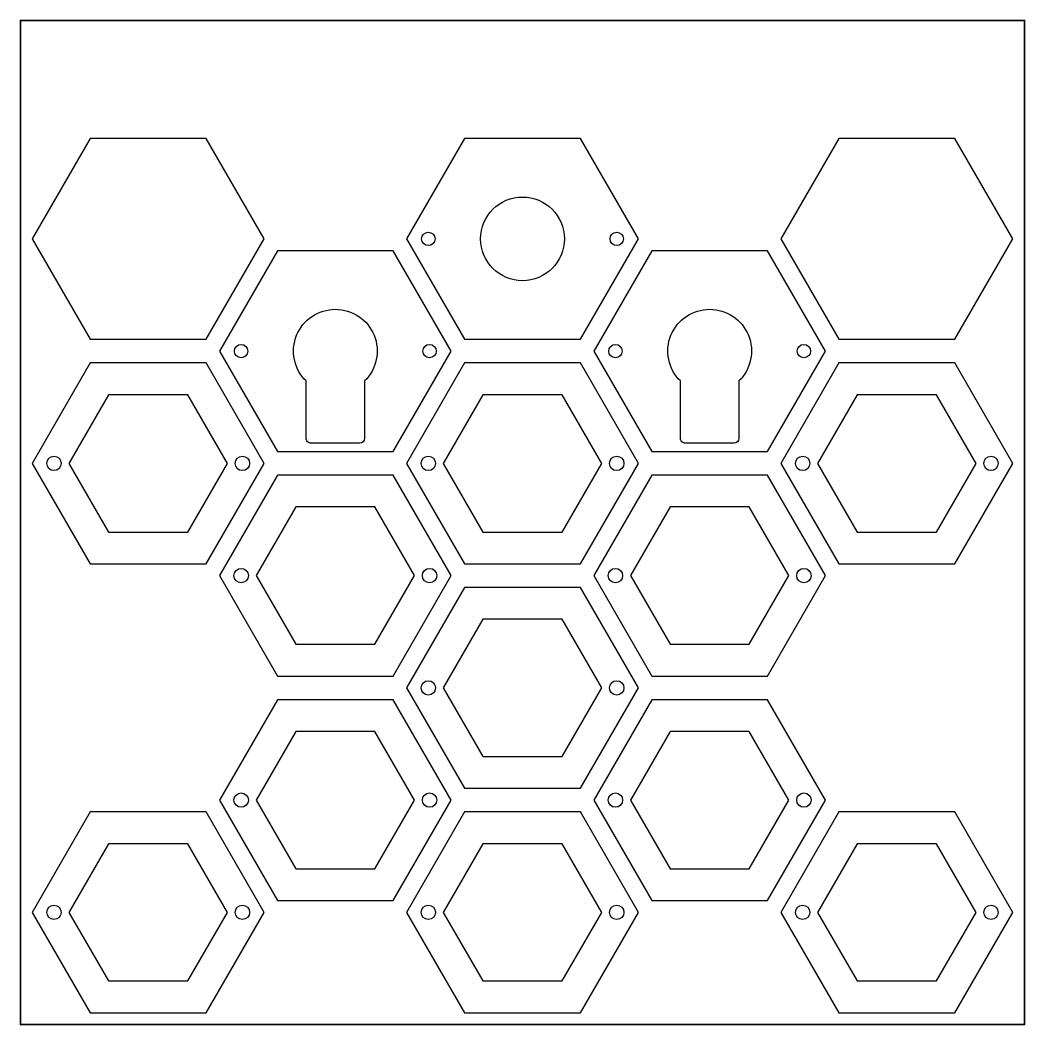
# Paper-space layout 'Layout1' of a CAD drawing. Header units: millimetres. Extents: x 0 to 600, y 0 to 600.
# The model-space entities are those that its viewports show. They can reach past a viewport. Long polylines and large blocks are cut down to what shows.
import ezdxf

# ---------------------------------------------------------------- set-up
doc = ezdxf.new("R2010")
doc.units = ezdxf.units.MM

msp = doc.modelspace()

# ---------------------------------------------------------------- linework, layer by layer
at = {"color": 18, "linetype": 'Continuous', "lineweight": 35, "true_color": 0x000000}
msp.add_lwpolyline([(600, 600.18), (600, 0.18), (0, 0.18), (0, 600.18), (600, 600.18)], close=True, dxfattribs=at)
at = {"color": 18, "linetype": 'Continuous', "lineweight": 25, "true_color": 0x000000}
for points in [[(110.99, 409.64), (145.63, 469.64), (110.99, 529.64), (41.71, 529.64), (7.07, 469.64), (41.71, 409.64), (110.99, 409.64)], [(334.64, 529.64), (265.36, 529.64), (230.72, 469.64), (265.36, 409.64), (334.64, 409.64), (369.28, 469.64), (334.64, 529.64)], [(592.93, 469.64), (558.29, 529.64), (489.01, 529.64), (454.37, 469.64), (489.01, 409.64), (558.29, 409.64), (592.93, 469.64)], [(558.29, 529.64), (489.01, 529.64), (454.37, 469.64), (489.01, 409.64), (558.29, 409.64), (592.93, 469.64), (558.29, 529.64)], [(222.81, 342.57), (257.46, 402.57), (222.81, 462.57), (153.53, 462.57), (118.89, 402.57), (153.53, 342.57), (222.81, 342.57)], [(446.47, 342.57), (481.11, 402.57), (446.47, 462.57), (377.19, 462.57), (342.54, 402.57), (377.19, 342.57), (446.47, 342.57)], [(110.99, 395.5), (41.71, 395.5), (7.07, 335.5), (41.71, 275.5), (110.99, 275.5), (145.63, 335.5), (110.99, 395.5)], [(334.64, 395.5), (265.36, 395.5), (230.72, 335.5), (265.36, 275.5), (334.64, 275.5), (369.28, 335.5), (334.64, 395.5)], [(558.29, 395.5), (489.01, 395.5), (454.37, 335.5), (489.01, 275.5), (558.29, 275.5), (592.93, 335.5), (558.29, 395.5)], [(52.68, 294.5), (100.02, 294.5), (123.69, 335.5), (100.02, 376.5), (52.68, 376.5), (29.01, 335.5), (52.68, 294.5)], [(276.33, 294.5), (323.67, 294.5), (347.34, 335.5), (323.67, 376.5), (276.33, 376.5), (252.66, 335.5), (276.33, 294.5)], [(499.98, 294.5), (547.32, 294.5), (570.99, 335.5), (547.32, 376.5), (499.98, 376.5), (476.31, 335.5), (499.98, 294.5)], [(222.81, 328.44), (153.53, 328.44), (118.89, 268.44), (153.53, 208.44), (222.81, 208.44), (257.46, 268.44), (222.81, 328.44)], [(446.47, 328.44), (377.19, 328.44), (342.54, 268.44), (377.19, 208.44), (446.47, 208.44), (481.11, 268.44), (446.47, 328.44)], [(164.5, 227.44), (211.85, 227.44), (235.52, 268.44), (211.85, 309.44), (164.5, 309.44), (140.83, 268.44), (164.5, 227.44)], [(388.15, 227.44), (435.5, 227.44), (459.17, 268.44), (435.5, 309.44), (388.15, 309.44), (364.48, 268.44), (388.15, 227.44)], [(334.64, 261.37), (265.36, 261.37), (230.72, 201.37), (265.36, 141.37), (334.64, 141.37), (369.28, 201.37), (334.64, 261.37)], [(276.33, 160.37), (323.67, 160.37), (347.34, 201.37), (323.67, 242.37), (276.33, 242.37), (252.66, 201.37), (276.33, 160.37)], [(222.81, 194.31), (153.53, 194.31), (118.89, 134.31), (153.53, 74.31), (222.81, 74.31), (257.46, 134.31), (222.81, 194.31)], [(446.47, 194.31), (377.19, 194.31), (342.54, 134.31), (377.19, 74.31), (446.47, 74.31), (481.11, 134.31), (446.47, 194.31)], [(164.5, 93.31), (211.85, 93.31), (235.52, 134.31), (211.85, 175.31), (164.5, 175.31), (140.83, 134.31), (164.5, 93.31)], [(388.15, 93.31), (435.5, 93.31), (459.17, 134.31), (435.5, 175.31), (388.15, 175.31), (364.48, 134.31), (388.15, 93.31)], [(110.99, 127.24), (41.71, 127.24), (7.07, 67.24), (41.71, 7.24), (110.99, 7.24), (145.63, 67.24), (110.99, 127.24)], [(334.64, 127.24), (265.36, 127.24), (230.72, 67.24), (265.36, 7.24), (334.64, 7.24), (369.28, 67.24), (334.64, 127.24)], [(558.29, 127.24), (489.01, 127.24), (454.37, 67.24), (489.01, 7.24), (558.29, 7.24), (592.93, 67.24), (558.29, 127.24)], [(52.68, 26.24), (100.02, 26.24), (123.69, 67.24), (100.02, 108.24), (52.68, 108.24), (29.01, 67.24), (52.68, 26.24)], [(276.33, 26.24), (323.67, 26.24), (347.34, 67.24), (323.67, 108.24), (276.33, 108.24), (252.66, 67.24), (276.33, 26.24)], [(499.98, 26.24), (547.32, 26.24), (570.99, 67.24), (547.32, 108.24), (499.98, 108.24), (476.31, 67.24), (499.98, 26.24)]]:
    msp.add_lwpolyline(points, close=True, dxfattribs=at)
for points, knots in [([(300, 444.64), (313.8, 444.64), (325, 455.84), (325, 469.64), (325, 483.43), (313.8, 494.64), (300, 494.64), (286.2, 494.64), (275, 483.43), (275, 469.64), (275, 455.84), (286.2, 444.64), (300, 444.64)], [0, 0, 0, 0, 1, 1, 1, 2, 2, 2, 3, 3, 3, 4, 4, 4, 4]), ([(243.72, 465.64), (245.93, 465.64), (247.72, 467.43), (247.72, 469.64), (247.72, 471.84), (245.93, 473.64), (243.72, 473.64), (241.51, 473.64), (239.72, 471.84), (239.72, 469.64), (239.72, 467.43), (241.51, 465.64), (243.72, 465.64)], [0, 0, 0, 0, 1, 1, 1, 2, 2, 2, 3, 3, 3, 4, 4, 4, 4]), ([(356.28, 465.64), (358.49, 465.64), (360.28, 467.43), (360.28, 469.64), (360.28, 471.84), (358.49, 473.64), (356.28, 473.64), (354.07, 473.64), (352.28, 471.84), (352.28, 469.64), (352.28, 467.43), (354.07, 465.64), (356.28, 465.64)], [0, 0, 0, 0, 1, 1, 1, 2, 2, 2, 3, 3, 3, 4, 4, 4, 4]), ([(205.67, 384.72), (212.93, 391.83), (215.16, 402.62), (211.32, 412.02), (207.48, 421.43), (198.33, 427.57), (188.17, 427.57), (178.02, 427.57), (168.87, 421.43), (165.03, 412.02), (161.19, 402.62), (163.42, 391.83), (170.67, 384.72), (170.67, 384.72), (170.67, 350.57), (170.67, 350.57), (170.67, 349.77), (170.99, 349.01), (171.55, 348.45), (172.12, 347.89), (172.88, 347.57), (173.67, 347.57), (173.67, 347.57), (202.67, 347.57), (202.67, 347.57), (204.33, 347.57), (205.67, 348.91), (205.67, 350.57), (205.67, 350.57), (205.67, 384.72), (205.67, 384.72)], [0, 0, 0, 0, 1, 1, 1, 2, 2, 2, 3, 3, 3, 4, 4, 4, 5, 5, 5, 6, 6, 6, 7, 7, 7, 8, 8, 8, 9, 9, 9, 10, 10, 10, 10]), ([(429.33, 384.72), (436.58, 391.83), (438.81, 402.62), (434.97, 412.02), (431.13, 421.43), (421.98, 427.57), (411.83, 427.57), (401.67, 427.57), (392.52, 421.43), (388.68, 412.02), (384.84, 402.62), (387.07, 391.83), (394.33, 384.72), (394.33, 384.72), (394.33, 350.57), (394.33, 350.57), (394.33, 349.77), (394.64, 349.01), (395.2, 348.45), (395.77, 347.89), (396.53, 347.57), (397.33, 347.57), (397.33, 347.57), (426.33, 347.57), (426.33, 347.57), (427.98, 347.57), (429.33, 348.91), (429.33, 350.57), (429.33, 350.57), (429.33, 384.72), (429.33, 384.72)], [0, 0, 0, 0, 1, 1, 1, 2, 2, 2, 3, 3, 3, 4, 4, 4, 5, 5, 5, 6, 6, 6, 7, 7, 7, 8, 8, 8, 9, 9, 9, 10, 10, 10, 10]), ([(131.89, 398.57), (134.1, 398.57), (135.89, 400.36), (135.89, 402.57), (135.89, 404.78), (134.1, 406.57), (131.89, 406.57), (129.68, 406.57), (127.89, 404.78), (127.89, 402.57), (127.89, 400.36), (129.68, 398.57), (131.89, 398.57)], [0, 0, 0, 0, 1, 1, 1, 2, 2, 2, 3, 3, 3, 4, 4, 4, 4]), ([(244.46, 398.57), (246.66, 398.57), (248.46, 400.36), (248.46, 402.57), (248.46, 404.78), (246.66, 406.57), (244.46, 406.57), (242.25, 406.57), (240.46, 404.78), (240.46, 402.57), (240.46, 400.36), (242.25, 398.57), (244.46, 398.57)], [0, 0, 0, 0, 1, 1, 1, 2, 2, 2, 3, 3, 3, 4, 4, 4, 4]), ([(355.54, 398.57), (357.75, 398.57), (359.54, 400.36), (359.54, 402.57), (359.54, 404.78), (357.75, 406.57), (355.54, 406.57), (353.34, 406.57), (351.54, 404.78), (351.54, 402.57), (351.54, 400.36), (353.34, 398.57), (355.54, 398.57)], [0, 0, 0, 0, 1, 1, 1, 2, 2, 2, 3, 3, 3, 4, 4, 4, 4]), ([(468.11, 398.57), (470.32, 398.57), (472.11, 400.36), (472.11, 402.57), (472.11, 404.78), (470.32, 406.57), (468.11, 406.57), (465.9, 406.57), (464.11, 404.78), (464.11, 402.57), (464.11, 400.36), (465.9, 398.57), (468.11, 398.57)], [0, 0, 0, 0, 1, 1, 1, 2, 2, 2, 3, 3, 3, 4, 4, 4, 4]), ([(20.07, 331.2), (22.44, 331.2), (24.37, 333.13), (24.37, 335.5), (24.37, 337.88), (22.44, 339.8), (20.07, 339.8), (17.69, 339.8), (15.77, 337.88), (15.77, 335.5), (15.77, 333.13), (17.69, 331.2), (20.07, 331.2)], [0, 0, 0, 0, 1, 1, 1, 2, 2, 2, 3, 3, 3, 4, 4, 4, 4]), ([(132.63, 331.2), (135, 331.2), (136.93, 333.13), (136.93, 335.5), (136.93, 337.88), (135, 339.8), (132.63, 339.8), (130.26, 339.8), (128.33, 337.88), (128.33, 335.5), (128.33, 333.13), (130.26, 331.2), (132.63, 331.2)], [0, 0, 0, 0, 1, 1, 1, 2, 2, 2, 3, 3, 3, 4, 4, 4, 4]), ([(243.72, 331.2), (246.09, 331.2), (248.02, 333.13), (248.02, 335.5), (248.02, 337.88), (246.09, 339.8), (243.72, 339.8), (241.34, 339.8), (239.42, 337.88), (239.42, 335.5), (239.42, 333.13), (241.34, 331.2), (243.72, 331.2)], [0, 0, 0, 0, 1, 1, 1, 2, 2, 2, 3, 3, 3, 4, 4, 4, 4]), ([(356.28, 331.2), (358.66, 331.2), (360.58, 333.13), (360.58, 335.5), (360.58, 337.88), (358.66, 339.8), (356.28, 339.8), (353.91, 339.8), (351.98, 337.88), (351.98, 335.5), (351.98, 333.13), (353.91, 331.2), (356.28, 331.2)], [0, 0, 0, 0, 1, 1, 1, 2, 2, 2, 3, 3, 3, 4, 4, 4, 4]), ([(467.37, 331.2), (469.74, 331.2), (471.67, 333.13), (471.67, 335.5), (471.67, 337.88), (469.74, 339.8), (467.37, 339.8), (465, 339.8), (463.07, 337.88), (463.07, 335.5), (463.07, 333.13), (465, 331.2), (467.37, 331.2)], [0, 0, 0, 0, 1, 1, 1, 2, 2, 2, 3, 3, 3, 4, 4, 4, 4]), ([(579.93, 331.2), (582.31, 331.2), (584.23, 333.13), (584.23, 335.5), (584.23, 337.88), (582.31, 339.8), (579.93, 339.8), (577.56, 339.8), (575.63, 337.88), (575.63, 335.5), (575.63, 333.13), (577.56, 331.2), (579.93, 331.2)], [0, 0, 0, 0, 1, 1, 1, 2, 2, 2, 3, 3, 3, 4, 4, 4, 4]), ([(131.89, 264.14), (134.27, 264.14), (136.19, 266.07), (136.19, 268.44), (136.19, 270.81), (134.27, 272.74), (131.89, 272.74), (129.52, 272.74), (127.59, 270.81), (127.59, 268.44), (127.59, 266.07), (129.52, 264.14), (131.89, 264.14)], [0, 0, 0, 0, 1, 1, 1, 2, 2, 2, 3, 3, 3, 4, 4, 4, 4]), ([(244.46, 264.14), (246.83, 264.14), (248.76, 266.07), (248.76, 268.44), (248.76, 270.81), (246.83, 272.74), (244.46, 272.74), (242.08, 272.74), (240.16, 270.81), (240.16, 268.44), (240.16, 266.07), (242.08, 264.14), (244.46, 264.14)], [0, 0, 0, 0, 1, 1, 1, 2, 2, 2, 3, 3, 3, 4, 4, 4, 4]), ([(355.54, 264.14), (357.92, 264.14), (359.84, 266.07), (359.84, 268.44), (359.84, 270.81), (357.92, 272.74), (355.54, 272.74), (353.17, 272.74), (351.24, 270.81), (351.24, 268.44), (351.24, 266.07), (353.17, 264.14), (355.54, 264.14)], [0, 0, 0, 0, 1, 1, 1, 2, 2, 2, 3, 3, 3, 4, 4, 4, 4]), ([(468.11, 264.14), (470.48, 264.14), (472.41, 266.07), (472.41, 268.44), (472.41, 270.81), (470.48, 272.74), (468.11, 272.74), (465.73, 272.74), (463.81, 270.81), (463.81, 268.44), (463.81, 266.07), (465.73, 264.14), (468.11, 264.14)], [0, 0, 0, 0, 1, 1, 1, 2, 2, 2, 3, 3, 3, 4, 4, 4, 4]), ([(243.72, 197.07), (246.09, 197.07), (248.02, 199), (248.02, 201.37), (248.02, 203.75), (246.09, 205.67), (243.72, 205.67), (241.34, 205.67), (239.42, 203.75), (239.42, 201.37), (239.42, 199), (241.34, 197.07), (243.72, 197.07)], [0, 0, 0, 0, 1, 1, 1, 2, 2, 2, 3, 3, 3, 4, 4, 4, 4]), ([(356.28, 197.07), (358.66, 197.07), (360.58, 199), (360.58, 201.37), (360.58, 203.75), (358.66, 205.67), (356.28, 205.67), (353.91, 205.67), (351.98, 203.75), (351.98, 201.37), (351.98, 199), (353.91, 197.07), (356.28, 197.07)], [0, 0, 0, 0, 1, 1, 1, 2, 2, 2, 3, 3, 3, 4, 4, 4, 4]), ([(131.89, 130.01), (134.27, 130.01), (136.19, 131.93), (136.19, 134.31), (136.19, 136.68), (134.27, 138.61), (131.89, 138.61), (129.52, 138.61), (127.59, 136.68), (127.59, 134.31), (127.59, 131.93), (129.52, 130.01), (131.89, 130.01)], [0, 0, 0, 0, 1, 1, 1, 2, 2, 2, 3, 3, 3, 4, 4, 4, 4]), ([(244.46, 130.01), (246.83, 130.01), (248.76, 131.93), (248.76, 134.31), (248.76, 136.68), (246.83, 138.61), (244.46, 138.61), (242.08, 138.61), (240.16, 136.68), (240.16, 134.31), (240.16, 131.93), (242.08, 130.01), (244.46, 130.01)], [0, 0, 0, 0, 1, 1, 1, 2, 2, 2, 3, 3, 3, 4, 4, 4, 4]), ([(355.54, 130.01), (357.92, 130.01), (359.84, 131.93), (359.84, 134.31), (359.84, 136.68), (357.92, 138.61), (355.54, 138.61), (353.17, 138.61), (351.24, 136.68), (351.24, 134.31), (351.24, 131.93), (353.17, 130.01), (355.54, 130.01)], [0, 0, 0, 0, 1, 1, 1, 2, 2, 2, 3, 3, 3, 4, 4, 4, 4]), ([(468.11, 130.01), (470.48, 130.01), (472.41, 131.93), (472.41, 134.31), (472.41, 136.68), (470.48, 138.61), (468.11, 138.61), (465.73, 138.61), (463.81, 136.68), (463.81, 134.31), (463.81, 131.93), (465.73, 130.01), (468.11, 130.01)], [0, 0, 0, 0, 1, 1, 1, 2, 2, 2, 3, 3, 3, 4, 4, 4, 4]), ([(20.07, 62.94), (22.44, 62.94), (24.37, 64.87), (24.37, 67.24), (24.37, 69.62), (22.44, 71.54), (20.07, 71.54), (17.69, 71.54), (15.77, 69.62), (15.77, 67.24), (15.77, 64.87), (17.69, 62.94), (20.07, 62.94)], [0, 0, 0, 0, 1, 1, 1, 2, 2, 2, 3, 3, 3, 4, 4, 4, 4]), ([(132.63, 62.94), (135, 62.94), (136.93, 64.87), (136.93, 67.24), (136.93, 69.62), (135, 71.54), (132.63, 71.54), (130.26, 71.54), (128.33, 69.62), (128.33, 67.24), (128.33, 64.87), (130.26, 62.94), (132.63, 62.94)], [0, 0, 0, 0, 1, 1, 1, 2, 2, 2, 3, 3, 3, 4, 4, 4, 4]), ([(243.72, 62.94), (246.09, 62.94), (248.02, 64.87), (248.02, 67.24), (248.02, 69.62), (246.09, 71.54), (243.72, 71.54), (241.34, 71.54), (239.42, 69.62), (239.42, 67.24), (239.42, 64.87), (241.34, 62.94), (243.72, 62.94)], [0, 0, 0, 0, 1, 1, 1, 2, 2, 2, 3, 3, 3, 4, 4, 4, 4]), ([(356.28, 62.94), (358.66, 62.94), (360.58, 64.87), (360.58, 67.24), (360.58, 69.62), (358.66, 71.54), (356.28, 71.54), (353.91, 71.54), (351.98, 69.62), (351.98, 67.24), (351.98, 64.87), (353.91, 62.94), (356.28, 62.94)], [0, 0, 0, 0, 1, 1, 1, 2, 2, 2, 3, 3, 3, 4, 4, 4, 4]), ([(467.37, 62.94), (469.74, 62.94), (471.67, 64.87), (471.67, 67.24), (471.67, 69.62), (469.74, 71.54), (467.37, 71.54), (465, 71.54), (463.07, 69.62), (463.07, 67.24), (463.07, 64.87), (465, 62.94), (467.37, 62.94)], [0, 0, 0, 0, 1, 1, 1, 2, 2, 2, 3, 3, 3, 4, 4, 4, 4]), ([(579.93, 62.94), (582.31, 62.94), (584.23, 64.87), (584.23, 67.24), (584.23, 69.62), (582.31, 71.54), (579.93, 71.54), (577.56, 71.54), (575.63, 69.62), (575.63, 67.24), (575.63, 64.87), (577.56, 62.94), (579.93, 62.94)], [0, 0, 0, 0, 1, 1, 1, 2, 2, 2, 3, 3, 3, 4, 4, 4, 4])]:
    msp.add_open_spline(points, degree=3, knots=knots, dxfattribs=at)

psp = doc.layouts.get("Layout1")

# ---------------------------------------------------------------- viewports
at = {"layer": '0'}
psp.add_viewport(center=(300.18, 300.18), size=(600.35, 600.353), view_center_point=(300, 300.18), view_height=600.353, dxfattribs=at)

doc.saveas('drawing.dxf')
